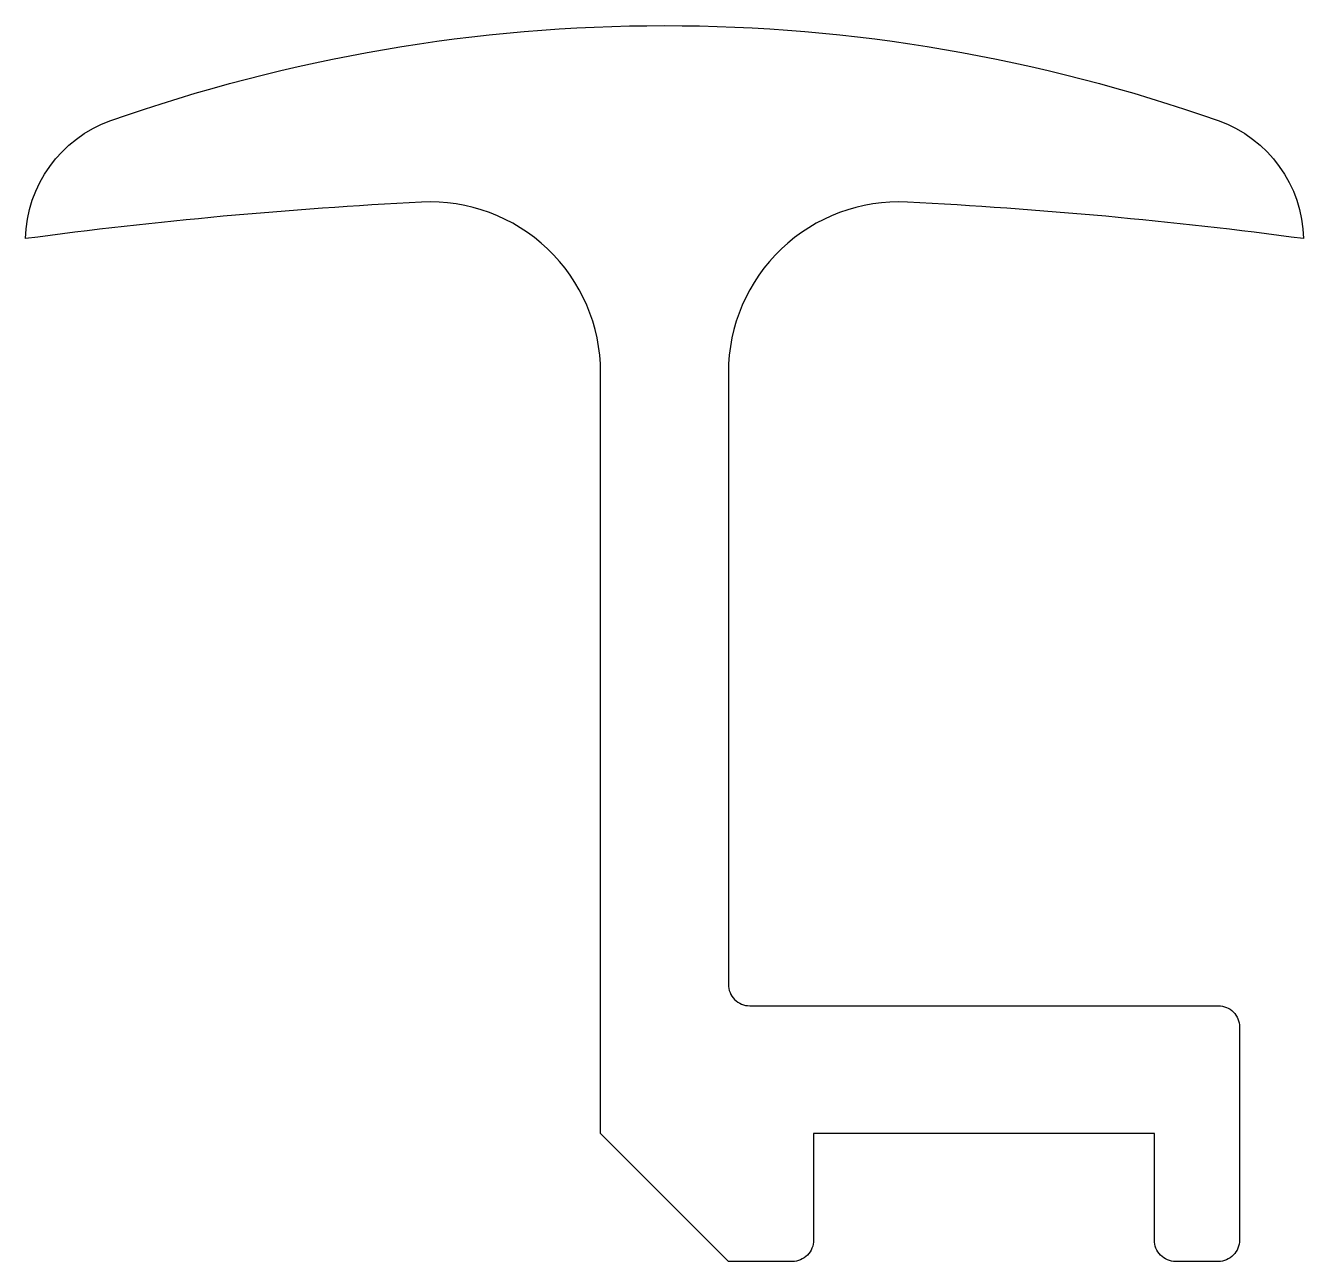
# Model space of a CAD drawing. Extents: x 248.6 to 278.6, y 243.5 to 272.5.
import ezdxf

# ---------------------------------------------------------------- set-up
doc = ezdxf.new("R2010")
doc.units = 0
doc.layers.add('ANA', color=220, linetype='CONTINUOUS')

msp = doc.modelspace()

# ---------------------------------------------------------------- linework, layer by layer
at = {"layer": 'ANA'}
msp.add_lwpolyline([(265.616, 249.502), (276.616, 249.502, -0.414214), (277.116, 249.002), (277.116, 244.002, -0.414214), (276.616, 243.502), (275.616, 243.502, -0.414214), (275.116, 244.002), (275.116, 246.502), (267.116, 246.502), (267.116, 244.002, -0.414214), (266.616, 243.502), (265.116, 243.502), (262.116, 246.502), (262.116, 264.363, 0.429077), (257.914, 268.358, 0.020667), (248.616, 267.502, -0.312359), (250.615, 270.271, -0.171591), (276.617, 270.271, -0.312359), (278.616, 267.502, 0.020667), (269.318, 268.358, 0.429077), (265.116, 264.363), (265.116, 250.002, 0.414214)], format="xyb", close=True, dxfattribs=at)

doc.saveas('drawing.dxf')
